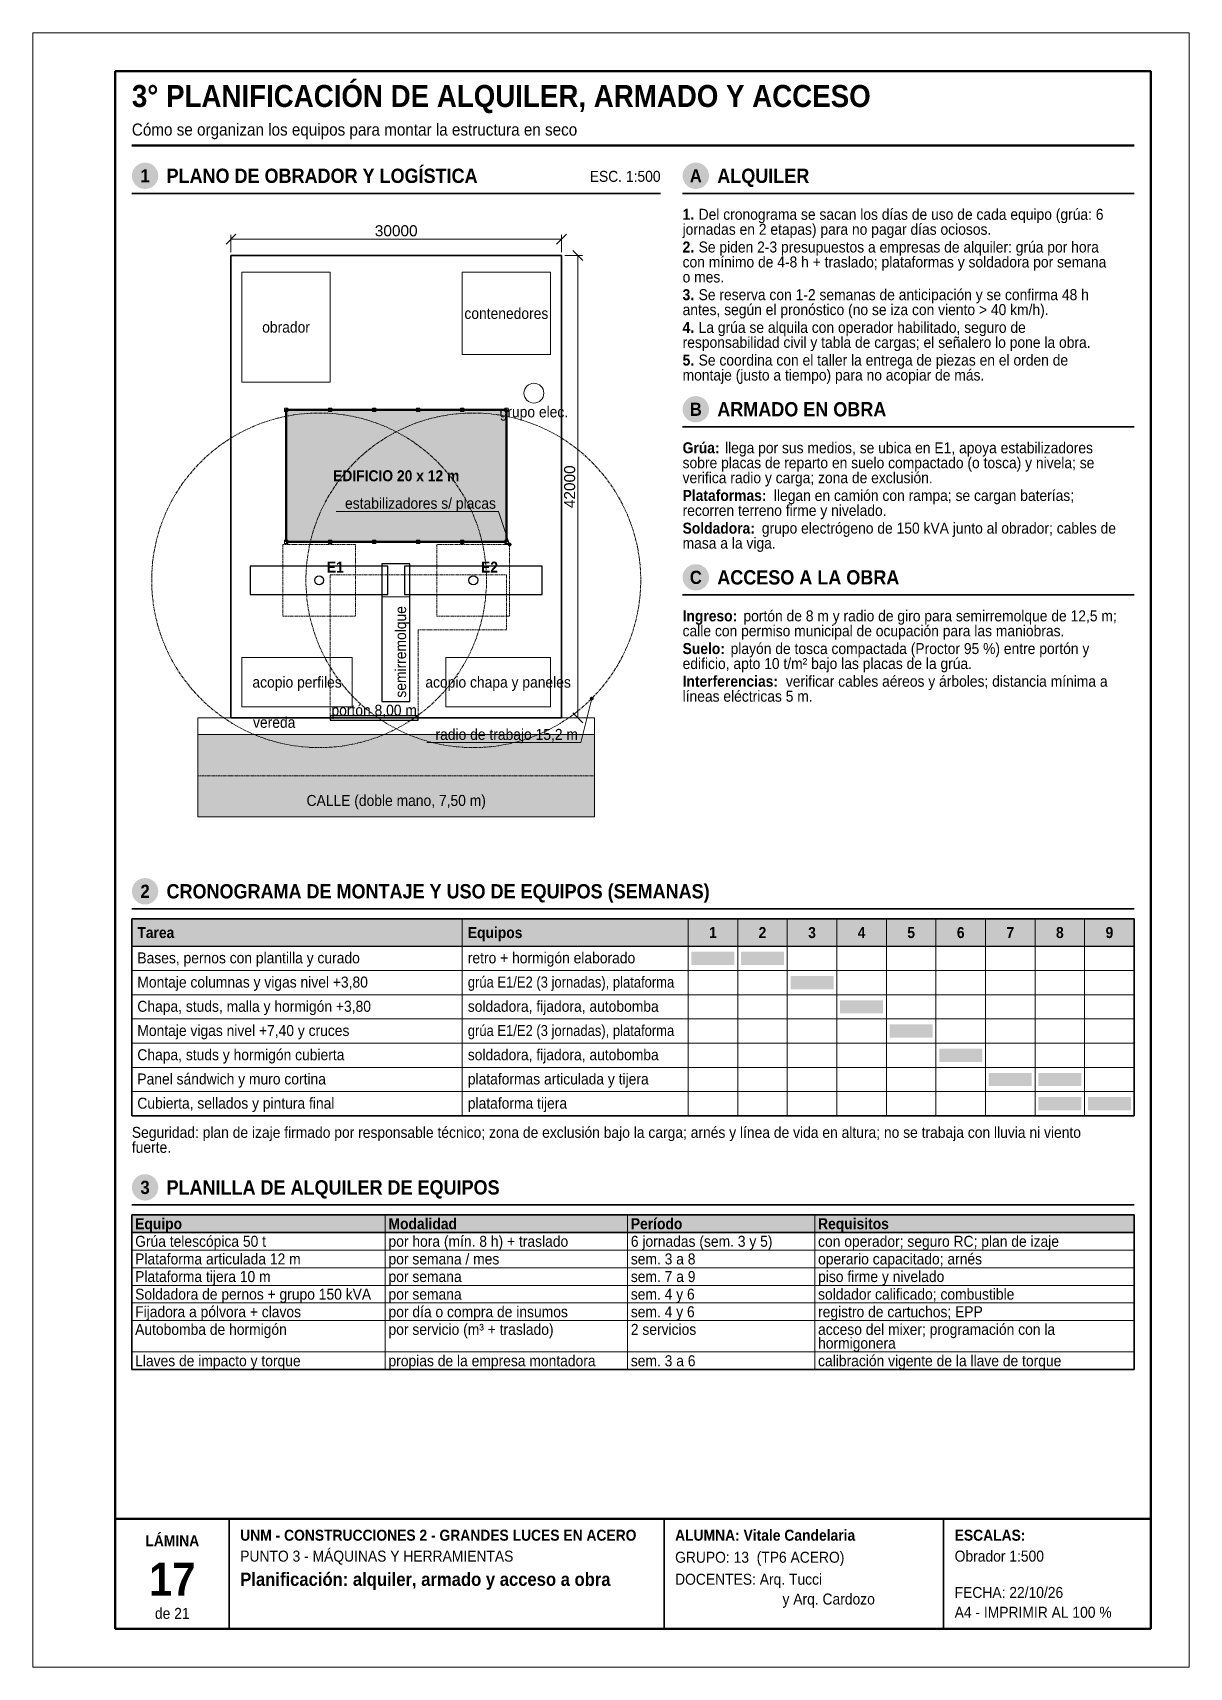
# Model space of a CAD drawing. Header units: millimetres. Extents: x 0 to 210, y 0 to 297.
import ezdxf
from ezdxf.enums import TextEntityAlignment as Align

# ---------------------------------------------------------------- set-up
doc = ezdxf.new("R2010")
doc.units = ezdxf.units.MM
doc.header["$LTSCALE"] = 0.35
doc.linetypes.add('CENTER2', pattern=[2.541, 1.587, -0.318, 0.318, -0.318])
doc.linetypes.add('DASHED2', pattern=[0.762, 0.635, -0.127])
for name, color, linetype in [('0-MARCO', 7, 'Continuous'), ('1-EJES', 1, 'CENTER2'), ('1-OCULTO', 8, 'DASHED2'), ('1-SECCION', 7, 'Continuous'), ('1-VISTA', 7, 'Continuous'), ('2-RAYADO', 8, 'Continuous'), ('3-COTAS', 7, 'Continuous'), ('3-REFS', 7, 'Continuous'), ('3-TABLAS', 7, 'Continuous'), ('3-TEXTOS', 7, 'Continuous'), ('3-TITULOS', 7, 'Continuous')]:
    doc.layers.add(name, color=color, linetype=linetype)
doc.styles.add('ARIAL', font='arial.ttf')
doc.styles.add('ARIAL-NEGRITA', font='arialbd.ttf')
doc.dimstyles.new('A4', dxfattribs={"dimtxt": 2, "dimasz": 1.1, "dimexe": 0.8, "dimexo": 0.6, "dimgap": 0.5, "dimtad": 1, "dimdec": 0, "dimtxsty": 'ARIAL', "dimtsz": 0.9, "dimcen": 2.5, "dimclrd": 7, "dimclre": 7, "dimclrt": 7, "dimazin": 3, "dimtfac": 1, "dimtmove": 0, "dimatfit": 3, "dimlwd": 13, "dimlwe": 13, "dimarcsym": 0})

msp = doc.modelspace()

# ---------------------------------------------------------------- hatches: boundary and pattern name
at = {"layer": '2-RAYADO', "true_color": 0xd7d7d7}
h = msp.add_hatch(color=254, dxfattribs=at)
h.dxf.hatch_style = 1
h.paths.add_polyline_path([(46, 204.5), (86, 204.5), (86, 228.5), (46, 228.5)])
h = msp.add_hatch(color=254, dxfattribs=at)
h.dxf.hatch_style = 1
h.paths.add_polyline_path([(30, 154.5), (102, 154.5), (102, 169.5), (30, 169.5)])
at = {"layer": '3-REFS'}
h = msp.add_hatch(color=7, dxfattribs=at)
h.dxf.hatch_style = 1
edge = h.paths.add_edge_path()
edge.add_arc((86.6, 204), 0.35, 0, 360)
h = msp.add_hatch(color=7, dxfattribs=at)
h.dxf.hatch_style = 1
edge = h.paths.add_edge_path()
edge.add_arc((101.496, 176.004), 0.35, 0, 360)
at = {"layer": '3-TABLAS', "true_color": 0xe6e6e6}
h = msp.add_hatch(color=254, dxfattribs=at)
h.dxf.hatch_style = 1
h.paths.add_polyline_path([(18, 136), (200, 136), (200, 131), (18, 131)])
at = {"layer": '3-TABLAS', "true_color": 0x505050}
h = msp.add_hatch(color=251, dxfattribs=at)
h.dxf.hatch_style = 1
h.paths.add_polyline_path([(119.6, 130), (127.4, 130), (127.4, 127.6), (119.6, 127.6)])
h = msp.add_hatch(color=251, dxfattribs=at)
h.dxf.hatch_style = 1
h.paths.add_polyline_path([(128.6, 130), (136.4, 130), (136.4, 127.6), (128.6, 127.6)])
h = msp.add_hatch(color=251, dxfattribs=at)
h.dxf.hatch_style = 1
h.paths.add_polyline_path([(137.6, 125.6), (145.4, 125.6), (145.4, 123.2), (137.6, 123.2)])
h = msp.add_hatch(color=251, dxfattribs=at)
h.dxf.hatch_style = 1
h.paths.add_polyline_path([(146.6, 121.2), (154.4, 121.2), (154.4, 118.8), (146.6, 118.8)])
h = msp.add_hatch(color=251, dxfattribs=at)
h.dxf.hatch_style = 1
h.paths.add_polyline_path([(155.6, 116.8), (163.4, 116.8), (163.4, 114.4), (155.6, 114.4)])
h = msp.add_hatch(color=251, dxfattribs=at)
h.dxf.hatch_style = 1
h.paths.add_polyline_path([(164.6, 112.4), (172.4, 112.4), (172.4, 110), (164.6, 110)])
h = msp.add_hatch(color=251, dxfattribs=at)
h.dxf.hatch_style = 1
h.paths.add_polyline_path([(173.6, 108), (181.4, 108), (181.4, 105.6), (173.6, 105.6)])
h = msp.add_hatch(color=251, dxfattribs=at)
h.dxf.hatch_style = 1
h.paths.add_polyline_path([(182.6, 108), (190.4, 108), (190.4, 105.6), (182.6, 105.6)])
h = msp.add_hatch(color=251, dxfattribs=at)
h.dxf.hatch_style = 1
h.paths.add_polyline_path([(182.6, 103.6), (190.4, 103.6), (190.4, 101.2), (182.6, 101.2)])
h = msp.add_hatch(color=251, dxfattribs=at)
h.dxf.hatch_style = 1
h.paths.add_polyline_path([(191.6, 103.6), (199.4, 103.6), (199.4, 101.2), (191.6, 101.2)])
at = {"layer": '3-TABLAS', "true_color": 0xe6e6e6}
h = msp.add_hatch(color=254, dxfattribs=at)
h.dxf.hatch_style = 1
h.paths.add_polyline_path([(18, 82.2), (200, 82.2), (200, 79), (18, 79)])
at = {"layer": '3-TITULOS'}
h = msp.add_hatch(color=7, dxfattribs=at)
h.dxf.hatch_style = 1
edge = h.paths.add_edge_path()
edge.add_arc((20.4, 271), 2.4, 0, 360)
h = msp.add_hatch(color=7, dxfattribs=at)
h.dxf.hatch_style = 1
edge = h.paths.add_edge_path()
edge.add_arc((120.4, 271), 2.4, 0, 360)
h = msp.add_hatch(color=7, dxfattribs=at)
h.dxf.hatch_style = 1
edge = h.paths.add_edge_path()
edge.add_arc((120.4, 228.58), 2.4, 0, 360)
h = msp.add_hatch(color=7, dxfattribs=at)
h.dxf.hatch_style = 1
edge = h.paths.add_edge_path()
edge.add_arc((120.4, 198.04), 2.4, 0, 360)
h = msp.add_hatch(color=7, dxfattribs=at)
h.dxf.hatch_style = 1
edge = h.paths.add_edge_path()
edge.add_arc((20.4, 141), 2.4, 0, 360)
h = msp.add_hatch(color=7, dxfattribs=at)
h.dxf.hatch_style = 1
edge = h.paths.add_edge_path()
edge.add_arc((20.4, 87.2), 2.4, 0, 360)

# ---------------------------------------------------------------- linework, layer by layer
at = {"layer": '0-MARCO', "color": 9, "lineweight": 0}
msp.add_lwpolyline([(0, 0), (210, 0), (210, 297), (0, 297)], close=True, dxfattribs=at)
at = {"layer": '0-MARCO', "lineweight": 50}
msp.add_lwpolyline([(15, 7), (203, 7), (203, 290), (15, 290)], close=True, dxfattribs=at)
msp.add_lwpolyline([(15, 27), (203, 27)], dxfattribs=at)
at = {"layer": '0-MARCO', "lineweight": 35}
for points in [[(35.68, 7), (35.68, 27)], [(114.64, 7), (114.64, 27)], [(165.4, 7), (165.4, 27)]]:
    msp.add_lwpolyline(points, dxfattribs=at)
at = {"layer": '1-EJES', "lineweight": 18}
for centre in [(52, 197.5), (80, 197.5)]:
    msp.add_circle(centre, 30.4, dxfattribs=at)
at = {"layer": '1-OCULTO', "lineweight": 9}
for points in [[(45.4, 191), (58.6, 191), (58.6, 204), (45.4, 204)], [(73.4, 191), (86.6, 191), (86.6, 204), (73.4, 204)]]:
    msp.add_lwpolyline(points, close=True, dxfattribs=at)
at = {"layer": '1-OCULTO', "lineweight": 13}
for points in [[(54, 172.5), (54, 198.5), (86, 198.5), (86, 188.5)], [(70, 172.5), (70, 188.5), (86, 188.5)]]:
    msp.add_lwpolyline(points, dxfattribs=at)
at = {"layer": '1-OCULTO', "lineweight": 9}
msp.add_lwpolyline([(30, 162), (102, 162)], dxfattribs=at)
at = {"layer": '1-SECCION', "lineweight": 35}
msp.add_lwpolyline([(36, 172.5), (96, 172.5), (96, 256.5), (36, 256.5)], close=True, dxfattribs=at)
at = {"layer": '1-SECCION', "lineweight": 18}
for points in [[(45.7, 228.2), (46.3, 228.2), (46.3, 228.8), (45.7, 228.8)], [(53.7, 228.2), (54.3, 228.2), (54.3, 228.8), (53.7, 228.8)], [(61.7, 228.2), (62.3, 228.2), (62.3, 228.8), (61.7, 228.8)], [(69.7, 228.2), (70.3, 228.2), (70.3, 228.8), (69.7, 228.8)], [(77.7, 228.2), (78.3, 228.2), (78.3, 228.8), (77.7, 228.8)], [(85.7, 228.2), (86.3, 228.2), (86.3, 228.8), (85.7, 228.8)], [(45.7, 204.2), (46.3, 204.2), (46.3, 204.8), (45.7, 204.8)], [(53.7, 204.2), (54.3, 204.2), (54.3, 204.8), (53.7, 204.8)], [(61.7, 204.2), (62.3, 204.2), (62.3, 204.8), (61.7, 204.8)], [(69.7, 204.2), (70.3, 204.2), (70.3, 204.8), (69.7, 204.8)], [(77.7, 204.2), (78.3, 204.2), (78.3, 204.8), (77.7, 204.8)], [(85.7, 204.2), (86.3, 204.2), (86.3, 204.8), (85.7, 204.8)]]:
    msp.add_lwpolyline(points, close=True, dxfattribs=at)
at = {"layer": '1-SECCION', "lineweight": 50}
msp.add_lwpolyline([(46, 204.5), (86, 204.5), (86, 228.5), (46, 228.5)], close=True, dxfattribs=at)
at = {"layer": '1-SECCION', "lineweight": 0}
msp.add_lwpolyline([(54, 172.5), (70, 172.5)], dxfattribs=at)
at = {"layer": '1-SECCION', "lineweight": 25}
for centre in [(52, 197.5), (80, 197.5)]:
    msp.add_circle(centre, 0.8, dxfattribs=at)
at = {"layer": '1-VISTA', "lineweight": 18}
for points in [[(38, 233.5), (54, 233.5), (54, 253.5), (38, 253.5)], [(78, 238.5), (94, 238.5), (94, 253.5), (78, 253.5)], [(38, 174.5), (58, 174.5), (58, 183.5), (38, 183.5)], [(75, 174.5), (94, 174.5), (94, 183.5), (75, 183.5)]]:
    msp.add_lwpolyline(points, close=True, dxfattribs=at)
at = {"layer": '1-VISTA', "lineweight": 25}
for points in [[(39.5, 194.95), (64.5, 194.95), (64.5, 200.05), (39.5, 200.05)], [(63.4, 175.5), (68.5, 175.5), (68.5, 200.5), (63.4, 200.5)], [(67.5, 194.95), (92.5, 194.95), (92.5, 200.05), (67.5, 200.05)], [(54, 172.1), (70, 172.1), (70, 172.9), (54, 172.9)]]:
    msp.add_lwpolyline(points, close=True, dxfattribs=at)
at = {"layer": '1-VISTA', "lineweight": 13}
msp.add_lwpolyline([(63.4, 194.5), (68.5, 194.5)], dxfattribs=at)
for points in [[(30, 169.5), (102, 169.5), (102, 172.5), (30, 172.5)], [(30, 154.5), (102, 154.5), (102, 169.5), (30, 169.5)]]:
    msp.add_lwpolyline(points, close=True, dxfattribs=at)
msp.add_circle((91, 231.5), 1.8, dxfattribs=at)
at = {"layer": '3-REFS', "lineweight": 13}
for points in [[(84.6, 210), (55.0964, 210)], [(86.6, 204), (84.6, 210)], [(101.496, 176.004), (99.496, 168.004)], [(99.496, 168.004), (71.5893, 168.004)]]:
    msp.add_lwpolyline(points, dxfattribs=at)
at = {"layer": '3-TABLAS', "lineweight": 35}
for points in [[(18, 136), (18, 100.2)], [(18, 136), (200, 136)], [(200, 136), (200, 100.2)], [(18, 100.2), (200, 100.2)], [(18, 82.2), (200, 82.2)], [(18, 82.2), (18, 54.1)], [(200, 82.2), (200, 54.1)], [(18, 79), (200, 79)], [(18, 54.1), (200, 54.1)]]:
    msp.add_lwpolyline(points, dxfattribs=at)
at = {"layer": '3-TABLAS', "lineweight": 13}
for points in [[(78, 136), (78, 100.2)], [(119, 136), (119, 100.2)], [(128, 136), (128, 100.2)], [(137, 136), (137, 100.2)], [(146, 136), (146, 100.2)], [(155, 136), (155, 100.2)], [(164, 136), (164, 100.2)], [(173, 136), (173, 100.2)], [(182, 136), (182, 100.2)], [(191, 136), (191, 100.2)], [(18, 126.6), (200, 126.6)], [(18, 122.2), (200, 122.2)], [(18, 117.8), (200, 117.8)], [(18, 113.4), (200, 113.4)], [(18, 109), (200, 109)], [(18, 104.6), (200, 104.6)], [(18, 100.2), (200, 100.2)], [(64, 82.2), (64, 54.1)], [(108, 82.2), (108, 54.1)], [(142, 82.2), (142, 54.1)], [(18, 75.8), (200, 75.8)], [(18, 72.6), (200, 72.6)], [(18, 69.4), (200, 69.4)], [(18, 66.2), (200, 66.2)], [(18, 63), (200, 63)], [(18, 57.3), (200, 57.3)]]:
    msp.add_lwpolyline(points, dxfattribs=at)
at = {"layer": '3-TABLAS', "lineweight": 25}
msp.add_lwpolyline([(18, 131), (200, 131)], dxfattribs=at)
at = {"layer": '3-TITULOS', "lineweight": 50}
msp.add_lwpolyline([(18, 276.5), (200, 276.5)], dxfattribs=at)
at = {"layer": '3-TITULOS', "lineweight": 35}
for points in [[(18, 267.8), (114, 267.8)], [(118, 267.8), (200, 267.8)], [(118, 225.38), (200, 225.38)], [(118, 194.84), (200, 194.84)], [(18, 137.8), (200, 137.8)], [(18, 84), (200, 84)]]:
    msp.add_lwpolyline(points, dxfattribs=at)

# ---------------------------------------------------------------- texts
at = {"layer": '3-TABLAS'}
for s, style, width, p in [('Tarea', 'ARIAL-NEGRITA', 0.9, (19, 132.5)), ('Equipos', 'ARIAL-NEGRITA', 0.9, (79, 132.5)), ('Bases, pernos con plantilla y curado', 'ARIAL', 0.9, (19, 127.9)), ('retro + hormigón elaborado', 'ARIAL', 0.9, (79, 127.9)), ('Montaje columnas y vigas nivel +3,80', 'ARIAL', 0.9, (19, 123.5)), ('grúa E1/E2 (3 jornadas), plataforma', 'ARIAL', 0.843894, (79, 123.5)), ('Chapa, studs, malla y hormigón +3,80', 'ARIAL', 0.9, (19, 119.1)), ('soldadora, fijadora, autobomba', 'ARIAL', 0.9, (79, 119.1)), ('Montaje vigas nivel +7,40 y cruces', 'ARIAL', 0.9, (19, 114.7)), ('grúa E1/E2 (3 jornadas), plataforma', 'ARIAL', 0.843894, (79, 114.7)), ('Chapa, studs y hormigón cubierta', 'ARIAL', 0.9, (19, 110.3)), ('soldadora, fijadora, autobomba', 'ARIAL', 0.9, (79, 110.3)), ('Panel sándwich y muro cortina', 'ARIAL', 0.9, (19, 105.9)), ('plataformas articulada y tijera', 'ARIAL', 0.9, (79, 105.9)), ('Cubierta, sellados y pintura final', 'ARIAL', 0.9, (19, 101.5)), ('plataforma tijera', 'ARIAL', 0.9, (79, 101.5)), ('Equipo', 'ARIAL-NEGRITA', 0.9, (18.6, 79.6)), ('Modalidad', 'ARIAL-NEGRITA', 0.9, (64.6, 79.6)), ('Período', 'ARIAL-NEGRITA', 0.9, (108.6, 79.6)), ('Requisitos', 'ARIAL-NEGRITA', 0.9, (142.6, 79.6)), ('Grúa telescópica 50 t', 'ARIAL', 0.9, (18.6, 76.4)), ('por hora (mín. 8 h) + traslado', 'ARIAL', 0.9, (64.6, 76.4)), ('6 jornadas (sem. 3 y 5)', 'ARIAL', 0.9, (108.6, 76.4)), ('con operador; seguro RC; plan de izaje', 'ARIAL', 0.9, (142.6, 76.4)), ('Plataforma articulada 12 m', 'ARIAL', 0.9, (18.6, 73.2)), ('por semana / mes', 'ARIAL', 0.9, (64.6, 73.2)), ('sem. 3 a 8', 'ARIAL', 0.9, (108.6, 73.2)), ('operario capacitado; arnés', 'ARIAL', 0.9, (142.6, 73.2)), ('Plataforma tijera 10 m', 'ARIAL', 0.9, (18.6, 70)), ('por semana', 'ARIAL', 0.9, (64.6, 70)), ('sem. 7 a 9', 'ARIAL', 0.9, (108.6, 70)), ('piso firme y nivelado', 'ARIAL', 0.9, (142.6, 70)), ('Soldadora de pernos + grupo 150 kVA', 'ARIAL', 0.9, (18.6, 66.8)), ('por semana', 'ARIAL', 0.9, (64.6, 66.8)), ('sem. 4 y 6', 'ARIAL', 0.9, (108.6, 66.8)), ('soldador calificado; combustible', 'ARIAL', 0.9, (142.6, 66.8)), ('Fijadora a pólvora + clavos', 'ARIAL', 0.9, (18.6, 63.6)), ('por día o compra de insumos', 'ARIAL', 0.9, (64.6, 63.6)), ('sem. 4 y 6', 'ARIAL', 0.9, (108.6, 63.6)), ('registro de cartuchos; EPP', 'ARIAL', 0.9, (142.6, 63.6)), ('Autobomba de hormigón', 'ARIAL', 0.9, (18.6, 60.4)), ('por servicio (m³ + traslado)', 'ARIAL', 0.9, (64.6, 60.4)), ('2 servicios', 'ARIAL', 0.9, (108.6, 60.4)), ('acceso del mixer; programación con la', 'ARIAL', 0.9, (142.6, 60.4)), ('hormigonera', 'ARIAL', 0.9, (142.6, 57.9)), ('Llaves de impacto y torque', 'ARIAL', 0.9, (18.6, 54.7)), ('propias de la empresa montadora', 'ARIAL', 0.9, (64.6, 54.7)), ('sem. 3 a 6', 'ARIAL', 0.9, (108.6, 54.7)), ('calibración vigente de la llave de torque', 'ARIAL', 0.9, (142.6, 54.7))]:
    msp.add_text(s, height=2, dxfattribs=dict(at, style=style, width=width)).set_placement(p)
at = {"layer": '3-TABLAS', "style": 'ARIAL-NEGRITA', "width": 0.9}
for s, p in [('1', (123.5, 133.5)), ('2', (132.5, 133.5)), ('3', (141.5, 133.5)), ('4', (150.5, 133.5)), ('5', (159.5, 133.5)), ('6', (168.5, 133.5)), ('7', (177.5, 133.5)), ('8', (186.5, 133.5)), ('9', (195.5, 133.5))]:
    msp.add_text(s, height=2, dxfattribs=at).set_placement(p, align=Align.MIDDLE_CENTER)
at = {"layer": '3-TEXTOS', "width": 0.9}
for s, height, style, p in [('1.', 2, 'ARIAL-NEGRITA', (118, 263)), ('Del cronograma se sacan los días de uso de cada equipo (grúa: 6', 2, 'ARIAL', (120.9089, 263)), ('jornadas en 2 etapas) para no pagar días ociosos.', 2, 'ARIAL', (118, 260.28)), ('2.', 2, 'ARIAL-NEGRITA', (118, 257.06)), ('Se piden 2-3 presupuestos a empresas de alquiler: grúa por hora', 2, 'ARIAL', (120.9089, 257.06)), ('con mínimo de 4-8 h + traslado; plataformas y soldadora por semana', 2, 'ARIAL', (118, 254.34)), ('o mes.', 2, 'ARIAL', (118, 251.62)), ('3.', 2, 'ARIAL-NEGRITA', (118, 248.4)), ('Se reserva con 1-2 semanas de anticipación y se confirma 48 h', 2, 'ARIAL', (120.9089, 248.4)), ('antes, según el pronóstico (no se iza con viento > 40 km/h).', 2, 'ARIAL', (118, 245.68)), ('4.', 2, 'ARIAL-NEGRITA', (118, 242.46)), ('La grúa se alquila con operador habilitado, seguro de', 2, 'ARIAL', (120.9089, 242.46)), ('responsabilidad civil y tabla de cargas; el señalero lo pone la obra.', 2, 'ARIAL', (118, 239.74)), ('5.', 2, 'ARIAL-NEGRITA', (118, 236.52)), ('Se coordina con el taller la entrega de piezas en el orden de', 2, 'ARIAL', (120.9089, 236.52)), ('montaje (justo a tiempo) para no acopiar de más.', 2, 'ARIAL', (118, 233.8)), ('sobre placas de reparto en suelo compactado (o tosca) y nivela; se', 2, 'ARIAL', (118, 217.86)), ('Grúa:', 2, 'ARIAL-NEGRITA', (118, 220.58)), ('llega por sus medios, se ubica en E1, apoya estabilizadores', 2, 'ARIAL', (125.7046, 220.58)), ('verifica radio y carga; zona de exclusión.', 2, 'ARIAL', (118, 215.14)), ('Plataformas:', 2, 'ARIAL-NEGRITA', (118, 211.92)), ('llegan en camión con rampa; se cargan baterías;', 2, 'ARIAL', (134.5756, 211.92)), ('recorren terreno firme y nivelado.', 2, 'ARIAL', (118, 209.2)), ('Soldadora:', 2, 'ARIAL-NEGRITA', (118, 205.98)), ('grupo electrógeno de 150 kVA junto al obrador; cables de', 2, 'ARIAL', (132.3911, 205.98)), ('masa a la viga.', 2, 'ARIAL', (118, 203.26)), ('E1', 2, 'ARIAL-NEGRITA', (53.4, 198.9)), ('E2', 2, 'ARIAL-NEGRITA', (81.4, 198.9)), ('Ingreso:', 2, 'ARIAL-NEGRITA', (118, 190.04)), ('portón de 8 m y radio de giro para semirremolque de 12,5 m;', 2, 'ARIAL', (129.0478, 190.04)), ('calle con permiso municipal de ocupación para las maniobras.', 2, 'ARIAL', (118, 187.32)), ('Suelo:', 2, 'ARIAL-NEGRITA', (118, 184.1)), ('playón de tosca compactada (Proctor 95 %) entre portón y', 2, 'ARIAL', (126.7215, 184.1)), ('edificio, apto 10 t/m² bajo las placas de la grúa.', 2, 'ARIAL', (118, 181.38)), ('Interferencias:', 2, 'ARIAL-NEGRITA', (118, 178.16)), ('verificar cables aéreos y árboles; distancia mínima a', 2, 'ARIAL', (136.7576, 178.16)), ('líneas eléctricas 5 m.', 2, 'ARIAL', (118, 175.44)), ('vereda', 2, 'ARIAL', (40, 170.7)), ('Seguridad: plan de izaje firmado por responsable técnico; zona de exclusión bajo la carga; arnés y línea de vida en altura; no se trabaja con lluvia ni viento', 2, 'ARIAL', (18, 96.2)), ('fuerte.', 2, 'ARIAL', (18, 93.48)), ('UNM - CONSTRUCCIONES 2 - GRANDES LUCES EN ACERO', 2, 'ARIAL-NEGRITA', (37.68, 23)), ('ALUMNA: Vitale Candelaria', 2, 'ARIAL-NEGRITA', (116.64, 23)), ('ESCALAS:', 2, 'ARIAL-NEGRITA', (167.4, 23)), ('PUNTO 3 - MÁQUINAS Y HERRAMIENTAS', 2, 'ARIAL', (37.68, 19.2)), ('GRUPO: 13  (TP6 ACERO)', 2, 'ARIAL', (116.64, 19)), ('Obrador 1:500', 2, 'ARIAL', (167.4, 19.2)), ('Planificación: alquiler, armado y acceso a obra', 2.4, 'ARIAL-NEGRITA', (37.68, 14.8)), ('DOCENTES: Arq. Tucci', 2, 'ARIAL', (116.64, 15)), ('y Arq. Cardozo', 2, 'ARIAL', (136.14, 11.4)), ('FECHA: 22/10/26', 2, 'ARIAL', (167.4, 12.6)), ('A4 - IMPRIMIR AL 100 %', 2, 'ARIAL', (167.4, 9))]:
    msp.add_text(s, height=height, dxfattribs=dict(at, style=style)).set_placement(p)
for s, style, p in [('contenedores', 'ARIAL', (86, 246)), ('obrador', 'ARIAL', (46, 243.5)), ('grupo elec.', 'ARIAL', (91, 228.1)), ('EDIFICIO 20 x 12 m', 'ARIAL-NEGRITA', (66, 216.5)), ('acopio perfiles', 'ARIAL', (48, 179)), ('acopio chapa y paneles', 'ARIAL', (84.5, 179)), ('portón 8,00 m', 'ARIAL', (62, 173.9)), ('CALLE (doble mano, 7,50 m)', 'ARIAL', (66, 157.5))]:
    msp.add_text(s, height=2, dxfattribs=dict(at, style=style)).set_placement(p, align=Align.MIDDLE_CENTER)
at = {"layer": '3-TEXTOS', "style": 'ARIAL', "width": 0.9}
for s, p in [('estabilizadores s/ placas', (84.1, 210.5)), ('radio de trabajo 15,2 m', (98.996, 168.504))]:
    msp.add_text(s, height=2, dxfattribs=at).set_placement(p, align=Align.RIGHT)
msp.add_text('semirremolque', height=2, rotation=90, dxfattribs=at).set_placement((66.8, 184.5), align=Align.MIDDLE_CENTER)
at = {"layer": '3-TITULOS', "width": 0.9}
for s, height, style, p in [('3° PLANIFICACIÓN DE ALQUILER, ARMADO Y ACCESO', 4, 'ARIAL-NEGRITA', (18, 283.5)), ('Cómo se organizan los equipos para montar la estructura en seco', 2.2, 'ARIAL', (18, 278.3))]:
    msp.add_text(s, height=height, dxfattribs=dict(at, style=style)).set_placement(p)
at = {"layer": '3-TITULOS', "color": 7, "true_color": 0xffffff, "style": 'ARIAL-NEGRITA', "width": 0.9}
for s, p in [('1', (20.4, 271)), ('A', (120.4, 271)), ('B', (120.4, 228.58)), ('C', (120.4, 198.04)), ('2', (20.4, 141)), ('3', (20.4, 87.2))]:
    msp.add_text(s, height=2.4, dxfattribs=at).set_placement(p, align=Align.MIDDLE_CENTER)
at = {"layer": '3-TITULOS', "style": 'ARIAL-NEGRITA', "width": 0.9}
for s, p in [('PLANO DE OBRADOR Y LOGÍSTICA', (24.3, 271)), ('ALQUILER', (124.3, 271)), ('ARMADO EN OBRA', (124.3, 228.58)), ('ACCESO A LA OBRA', (124.3, 198.04)), ('CRONOGRAMA DE MONTAJE Y USO DE EQUIPOS (SEMANAS)', (24.3, 141)), ('PLANILLA DE ALQUILER DE EQUIPOS', (24.3, 87.2))]:
    msp.add_text(s, height=2.6, dxfattribs=at).set_placement(p, align=Align.MIDDLE_LEFT)
at = {"layer": '3-TITULOS', "style": 'ARIAL', "width": 0.9}
msp.add_text('ESC. 1:500', height=2, dxfattribs=at).set_placement((114, 270.9), align=Align.MIDDLE_RIGHT)
at = {"layer": '3-TITULOS', "width": 0.9}
for s, height, style, p in [('LÁMINA', 2, 'ARIAL-NEGRITA', (25.34, 23)), ('17', 6, 'ARIAL-NEGRITA', (25.34, 16)), ('de 21', 2, 'ARIAL', (25.34, 9.8))]:
    msp.add_text(s, height=height, dxfattribs=dict(at, style=style)).set_placement(p, align=Align.MIDDLE_CENTER)

# ---------------------------------------------------------------- dimensions: what is measured, and where the dimension line sits
at = {"layer": '3-COTAS'}
msp.add_linear_dim(base=(36, 259.5), p1=(36, 256.5), p2=(96, 256.5), dimstyle='A4', override={"dimlfac": 500}, dxfattribs=at).render()
msp.add_linear_dim(base=(99, 172.5), p1=(96, 172.5), p2=(96, 256.5), angle=90, dimstyle='A4', override={"dimlfac": 500}, dxfattribs=at).render()

doc.saveas('drawing.dxf')
